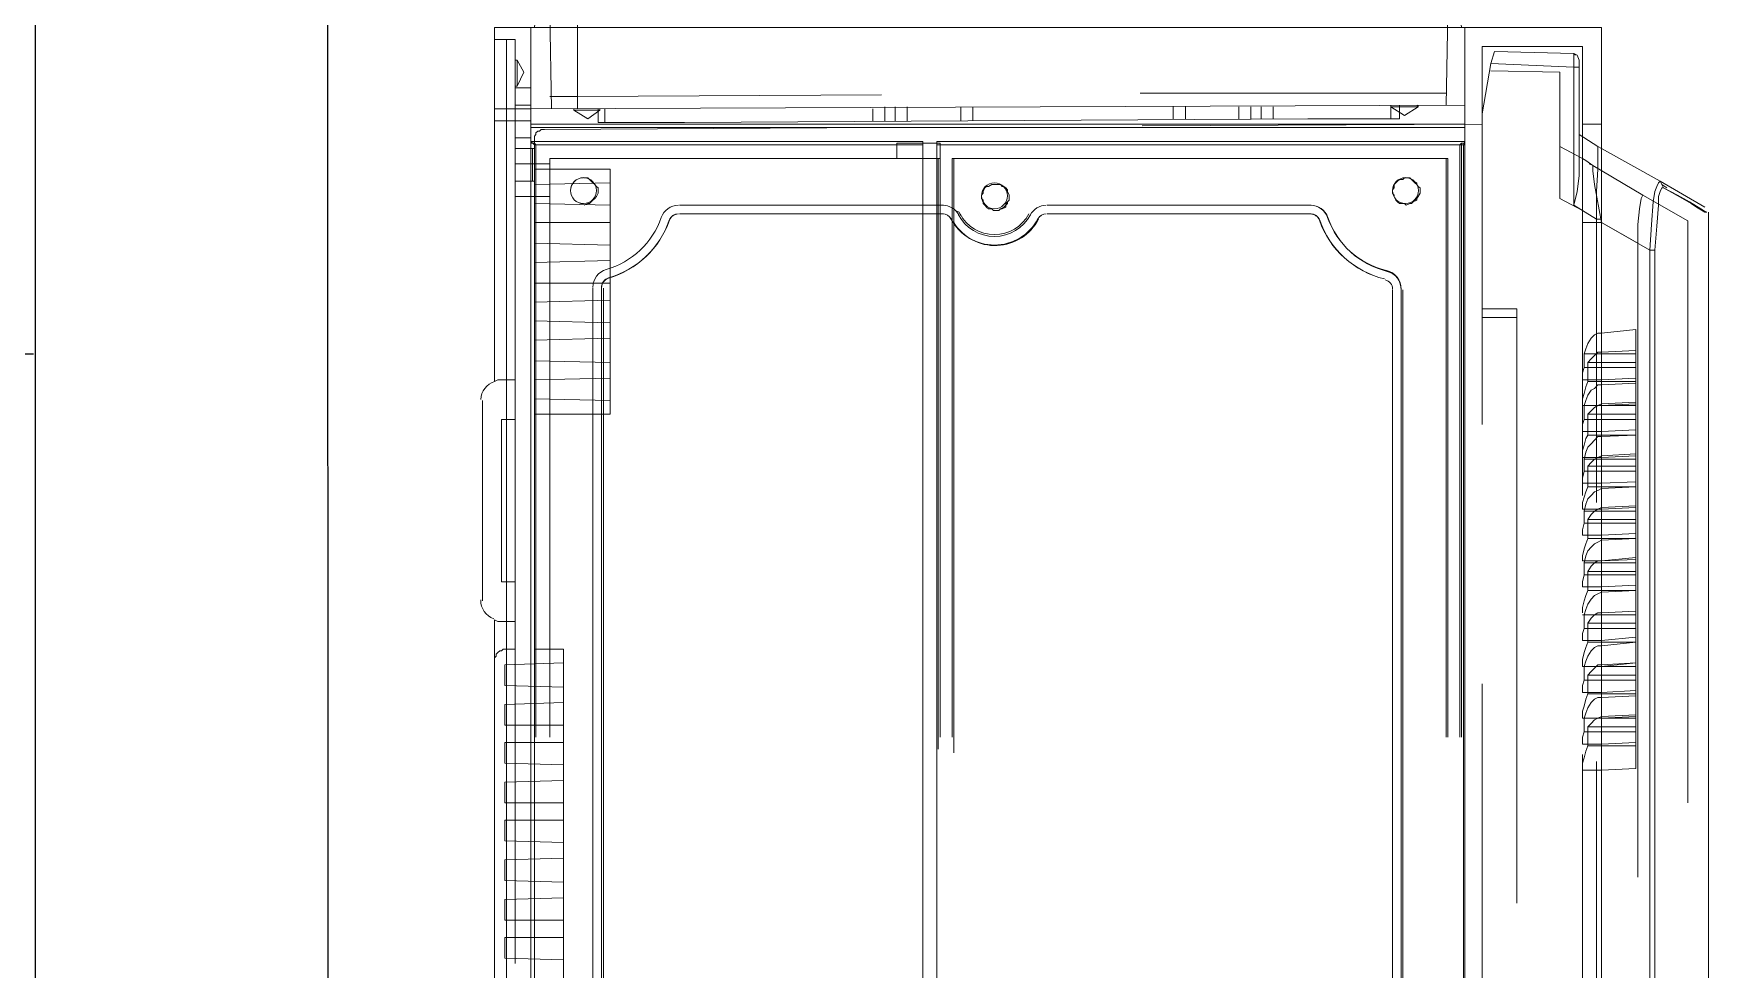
# Model space of a CAD drawing. Header units: millimetres. Extents: x 2788 to 2954, y 1337 to 1391.
# Drawn here: x 2902.645 to 2903.671, y 1351.874 to 1352.448 of the extents above; entities that cross this region are included whole.
import ezdxf

# ---------------------------------------------------------------- set-up
doc = ezdxf.new("R2010")
doc.units = ezdxf.units.MM
doc.layers.add('PDF_0', color=7, linetype='Continuous')

msp = doc.modelspace()

# ---------------------------------------------------------------- linework, layer by layer
at = {"layer": 'PDF_0', "lineweight": 25}
for points in [[(2902.6457, 1354.712), (2902.6457, 1349.0507)], [(2902.8256, 1351.2522), (2902.8246, 1353.1128)], [(2902.3832, 1352.2513), (2902.6446, 1352.2513)]]:
    msp.add_lwpolyline(points, dxfattribs=at)
at = {"layer": 'PDF_0', "lineweight": 15}
for points in [[(2903.5083, 1352.4513), (2903.522, 1352.4513), (2902.9494, 1352.4513), (2902.9516, 1352.4513), (2902.9526, 1352.4598), (2902.9611, 1352.4598), (2902.9621, 1352.4015)], [(2902.978, 1352.4015), (2902.978, 1352.4598), (2903.5072, 1352.4598), (2903.5188, 1352.4598), (2903.5199, 1352.4513)], [(2902.9611, 1352.409), (2902.978, 1352.409)], [(2902.9494, 1352.4015), (2903.522, 1352.4037)], [(2903.522, 1352.392), (2902.9494, 1352.392)], [(2902.9494, 1352.3814), (2902.9516, 1352.3793), (2903.1897, 1352.3793), (2903.1897, 1352.3814)], [(2902.9516, 1352.3793), (2902.9516, 1351.4861), (2902.9494, 1351.485)], [(2903.1897, 1351.4861), (2903.1897, 1351.5167), (2903.1897, 1351.5231), (2903.1897, 1352.337), (2903.1897, 1352.3423), (2903.1897, 1352.3793)], [(2903.1982, 1352.3814), (2903.1982, 1352.3793), (2903.521, 1352.3793), (2903.522, 1352.3814)], [(2903.1982, 1352.3793), (2903.1982, 1352.3423), (2903.1982, 1352.337), (2903.1982, 1351.5231), (2903.1982, 1351.5167), (2903.1982, 1351.4861)], [(2903.521, 1351.4861), (2903.521, 1352.3793)], [(2903.6056, 1352.3317), (2903.6353, 1352.3148), (2903.6363, 1352.3306), (2903.6374, 1352.3444), (2903.6384, 1352.3507), (2903.6395, 1352.3539), (2903.6406, 1352.356), (2903.6416, 1352.3571), (2903.6056, 1352.3772)], [(2903.6691, 1352.3412), (2903.6416, 1352.3571), (2903.6427, 1352.355), (2903.6437, 1352.3529), (2903.6554, 1352.3465), (2903.6607, 1352.3433), (2903.6638, 1352.3412), (2903.6691, 1352.338), (2903.6702, 1352.338), (2903.6681, 1352.3391)], [(2903.6458, 1352.3529), (2903.6427, 1352.355)], [(2903.6437, 1352.3529), (2903.6427, 1352.3529), (2903.6416, 1352.3507), (2903.6406, 1352.3476), (2903.6406, 1352.3423), (2903.6395, 1352.3296), (2903.6384, 1352.3148), (2903.6384, 1350.4319)], [(2903.1897, 1352.337), (2903.0405, 1352.337), (2903.1897, 1352.337)], [(2903.6712, 1350.6161), (2903.6712, 1352.338)], [(2903.6384, 1352.3148), (2903.6374, 1352.3148), (2903.6353, 1352.3148), (2903.6353, 1350.4319), (2903.6374, 1350.4319), (2903.6384, 1350.4319)], [(2902.9939, 1352.2915), (2902.9939, 1351.5813)], [(2903.4839, 1351.5813), (2903.4839, 1352.2904)], [(2903.6056, 1352.2354), (2903.6268, 1352.2364), (2903.6268, 1352.2206), (2903.6056, 1352.2195)], [(2903.6268, 1352.2343), (2903.6056, 1352.2343)], [(2902.9198, 1352.0999), (2902.9198, 1352.2227)], [(2902.9346, 1352.211), (2902.9346, 1352.1116)], [(2903.6056, 1352.2036), (2903.6268, 1352.2047), (2903.6268, 1352.1888), (2903.6056, 1352.1878)], [(2903.6268, 1352.2015), (2903.6056, 1352.2015)], [(2903.6056, 1352.1719), (2903.6268, 1352.1729), (2903.6268, 1352.1571), (2903.6056, 1352.156)], [(2903.6268, 1352.1698), (2903.6056, 1352.1698)], [(2903.6056, 1352.1401), (2903.6268, 1352.1412), (2903.6268, 1352.1253), (2903.6056, 1352.1243)], [(2903.6268, 1352.138), (2903.6056, 1352.138)], [(2903.6056, 1352.1084), (2903.6268, 1352.1094), (2903.6268, 1352.0936), (2903.6056, 1352.0925)], [(2903.6268, 1352.1063), (2903.6056, 1352.1063)], [(2902.9272, 1352.0883), (2902.9272, 1350.7399)], [(2903.6056, 1352.0756), (2903.6268, 1352.0777), (2903.6268, 1352.0618), (2903.6056, 1352.0597)], [(2903.6268, 1352.0745), (2903.6056, 1352.0745)], [(2903.6056, 1352.0438), (2903.6268, 1352.0449), (2903.6268, 1352.029), (2903.6056, 1352.0279)], [(2903.6268, 1352.0428), (2903.6056, 1352.0428)], [(2903.6056, 1352.0121), (2903.6268, 1352.0131), (2903.6268, 1351.9972), (2903.6056, 1351.9962)], [(2903.6268, 1352.011), (2903.6056, 1352.011)]]:
    msp.add_lwpolyline(points, dxfattribs=at)
at = {"layer": 'PDF_0', "lineweight": 0}
for points in [[(2903.5114, 1352.4598), (2903.5104, 1352.4037)], [(2902.9272, 1352.4439), (2902.9399, 1352.4439), (2902.9399, 1352.4142), (2902.9494, 1352.4142)], [(2902.9346, 1352.4439), (2902.9346, 1352.211)], [(2903.5326, 1352.2079), (2903.5326, 1352.4396), (2903.594, 1352.4396), (2903.594, 1352.3677), (2903.594, 1352.3391), (2903.594, 1352.1645)], [(2902.9399, 1352.4153), (2902.941, 1352.4153), (2902.941, 1352.4312), (2902.9399, 1352.4312)], [(2902.941, 1352.4153), (2902.9452, 1352.4238), (2902.941, 1352.4312)], [(2903.5379, 1352.4291), (2903.5326, 1352.3984), (2903.5326, 1352.391)], [(2903.5919, 1352.4269), (2903.5919, 1352.4301), (2903.5919, 1352.4312), (2903.5908, 1352.4344), (2903.5887, 1352.4354), (2903.5887, 1352.4322), (2903.5887, 1352.4269), (2903.5908, 1352.4269), (2903.5919, 1352.4269), (2903.5919, 1352.4301), (2903.5919, 1352.4312), (2903.5908, 1352.4344), (2903.5887, 1352.4354), (2903.54, 1352.4365), (2903.5379, 1352.4291), (2903.5887, 1352.4269), (2903.5908, 1352.4269), (2903.5919, 1352.4269), (2903.5919, 1352.3603), (2903.5908, 1352.3507), (2903.5887, 1352.3423), (2903.5908, 1352.3507), (2903.5919, 1352.3603)], [(2903.5898, 1352.4344), (2903.5887, 1352.4354), (2903.5887, 1352.4344), (2903.5887, 1352.4322), (2903.5887, 1352.4269), (2903.5887, 1352.3423), (2903.6025, 1352.3338), (2903.6025, 1352.1602)], [(2903.594, 1352.3391), (2903.5802, 1352.3465), (2903.5802, 1352.4238), (2903.5379, 1352.4248)], [(2902.9399, 1352.4142), (2902.9399, 1352.3941), (2902.9272, 1352.3941)], [(2902.978, 1352.409), (2903.1643, 1352.41)], [(2903.323, 1352.4111), (2903.5104, 1352.4111)], [(2902.9494, 1352.4015), (2902.9272, 1352.4015)], [(2902.9494, 1352.4037), (2902.9399, 1352.4037)], [(2902.9759, 1352.4005), (2902.9759, 1352.4005)], [(2902.9759, 1352.4005), (2902.9844, 1352.3952), (2902.9918, 1352.4005)], [(2902.9907, 1352.4015), (2902.9907, 1352.3931), (2902.9981, 1352.3931), (2903.033, 1352.3931), (2903.0436, 1352.3931), (2903.4257, 1352.3952), (2903.4363, 1352.3952), (2903.4733, 1352.3952), (2903.4818, 1352.3952), (2903.4818, 1352.4037)], [(2902.9949, 1352.3931), (2902.9949, 1352.4015)], [(2903.159, 1352.4015), (2903.159, 1352.3941)], [(2903.1664, 1352.4026), (2903.1664, 1352.3941)], [(2903.1728, 1352.4026), (2903.1728, 1352.3941)], [(2903.1802, 1352.4026), (2903.1802, 1352.3941)], [(2903.213, 1352.4026), (2903.213, 1352.3941)], [(2903.2204, 1352.4026), (2903.2204, 1352.3941)], [(2903.3432, 1352.3952), (2903.3432, 1352.4026)], [(2903.3506, 1352.3952), (2903.3506, 1352.4026)], [(2903.3834, 1352.3952), (2903.3834, 1352.4026)], [(2903.3908, 1352.3952), (2903.3908, 1352.4026)], [(2903.3971, 1352.3952), (2903.3971, 1352.4026)], [(2903.4045, 1352.3952), (2903.4045, 1352.4026)], [(2903.4765, 1352.3952), (2903.4765, 1352.4037), (2903.4765, 1352.4026), (2903.485, 1352.3973), (2903.4934, 1352.4026), (2903.4934, 1352.4037)], [(2903.4765, 1352.4037), (2903.4765, 1352.4026)], [(2903.4765, 1352.4026), (2903.4765, 1352.4026)], [(2903.4934, 1352.4026), (2903.4924, 1352.4037)], [(2902.9494, 1352.3941), (2902.9399, 1352.3941), (2902.9399, 1352.3772), (2902.9505, 1352.3772)], [(2902.9494, 1352.3899), (2902.9494, 1352.3888), (2902.9494, 1352.3814), (2903.1569, 1352.3814)], [(2903.1653, 1352.3899), (2902.9579, 1352.3888), (2902.9568, 1352.3888), (2902.9558, 1352.3888), (2902.9547, 1352.3878), (2902.9537, 1352.3878), (2902.9526, 1352.3867), (2902.9526, 1352.3857), (2902.9516, 1352.3846), (2902.9516, 1352.3836), (2902.9516, 1351.9951)], [(2903.3156, 1352.3814), (2903.522, 1352.3814), (2903.522, 1352.3899)], [(2903.5326, 1352.392), (2903.3241, 1352.391)], [(2903.6056, 1352.3772), (2903.6035, 1352.3783), (2903.6035, 1352.3772), (2903.6035, 1352.3751), (2903.6035, 1352.3698), (2903.6035, 1352.3645), (2903.6025, 1352.3507), (2903.6025, 1352.3338), (2903.6046, 1352.3338), (2903.6056, 1352.3338), (2903.6046, 1352.3338), (2903.6025, 1352.3338), (2903.6025, 1352.3507), (2903.6035, 1352.3645), (2903.6035, 1352.3698), (2903.6035, 1352.3751), (2903.6035, 1352.3772), (2903.6035, 1352.3783), (2903.6056, 1352.3772), (2903.6056, 1352.3751), (2903.6056, 1352.3772), (2903.6035, 1352.3783), (2903.5919, 1352.3857)], [(2903.6056, 1352.392), (2903.594, 1352.392)], [(2902.9494, 1352.3836), (2902.9399, 1352.3836)], [(2902.9399, 1352.3772), (2902.9399, 1352.3571)], [(2902.9494, 1352.3814), (2902.9494, 1352.3814)], [(2902.9516, 1352.0163), (2902.9516, 1352.3804), (2902.9494, 1352.3804)], [(2902.9526, 1352.0163), (2902.9526, 1352.3793), (2902.9516, 1352.3804)], [(2902.9526, 1352.3793), (2903.1738, 1352.3793)], [(2903.5188, 1352.3793), (2903.2003, 1352.3793), (2903.2003, 1352.3804), (2903.1738, 1352.3804), (2903.1738, 1352.3709), (2903.2003, 1352.3709), (2903.1992, 1352.3709), (2903.1992, 1352.3423), (2903.1992, 1352.337), (2903.1992, 1352.0089)], [(2903.2003, 1352.3804), (2903.2003, 1352.3709)], [(2903.2003, 1352.0163), (2903.2003, 1352.3793)], [(2903.5199, 1352.3804), (2903.5188, 1352.3793), (2903.5188, 1352.0163)], [(2903.522, 1352.3804), (2903.5199, 1352.3804), (2903.5199, 1352.0163)], [(2903.522, 1352.3814), (2903.522, 1352.3814)], [(2903.5982, 1352.3677), (2903.6003, 1352.3666), (2903.5982, 1352.3677), (2903.6003, 1352.3666), (2903.5961, 1352.3698), (2903.594, 1352.3709), (2903.5802, 1352.3783)], [(2902.9399, 1352.3476), (2902.9611, 1352.3476), (2902.9611, 1352.3677), (2902.9399, 1352.3677)], [(2902.9611, 1352.3709), (2902.9611, 1352.3709)], [(2903.1738, 1352.3709), (2902.9611, 1352.3709), (2902.9611, 1352.0163), (2902.9611, 1352.3709), (2903.1992, 1352.3709)], [(2902.9611, 1352.3476), (2902.9611, 1352.3677)], [(2903.2087, 1352.3709), (2903.2077, 1352.3709), (2903.5114, 1352.3709)], [(2903.2077, 1352.3709), (2903.2077, 1352.0163)], [(2903.2087, 1352.0068), (2903.2087, 1352.3317), (2903.2087, 1352.3402), (2903.2098, 1352.3391), (2903.2119, 1352.338), (2903.213, 1352.3359), (2903.2119, 1352.338), (2903.2098, 1352.3391), (2903.2087, 1352.3402), (2903.2087, 1352.3709), (2903.5104, 1352.3709), (2903.5114, 1352.3709), (2903.5114, 1352.0163)], [(2903.5104, 1352.0163), (2903.5104, 1352.3709)], [(2903.594, 1352.3709), (2903.5961, 1352.3698), (2903.6003, 1352.3666), (2903.6003, 1352.3656), (2903.6003, 1352.3634), (2903.6014, 1352.355), (2903.6056, 1352.3317), (2903.6279, 1352.319), (2903.6279, 1352.3306), (2903.6289, 1352.3402), (2903.63, 1352.3465), (2903.631, 1352.3486), (2903.6003, 1352.3666), (2903.6003, 1352.3634), (2903.6014, 1352.355), (2903.6056, 1352.3317)], [(2902.9505, 1352.3571), (2902.9399, 1352.3571), (2902.9399, 1352.2354), (2902.9399, 1352.211)], [(2902.9516, 1352.3645), (2902.9981, 1352.3645), (2902.9981, 1352.3497), (2902.9981, 1352.229), (2902.9981, 1352.2142), (2902.9516, 1352.2142)], [(2902.9981, 1352.356), (2902.9516, 1352.355)], [(2902.9822, 1352.3423), (2902.9844, 1352.3433), (2902.9854, 1352.3433), (2902.9865, 1352.3444), (2902.9875, 1352.3455), (2902.9886, 1352.3465), (2902.9897, 1352.3476), (2902.9907, 1352.3497), (2902.9907, 1352.3507), (2902.9907, 1352.3529), (2902.9897, 1352.3539), (2902.9886, 1352.355), (2902.9875, 1352.356), (2902.9865, 1352.3571), (2902.9854, 1352.3582), (2902.9844, 1352.3592), (2902.9822, 1352.3592)], [(2902.9822, 1352.3592), (2902.9822, 1352.3592)], [(2903.2341, 1352.3391), (2903.2363, 1352.3391), (2903.2373, 1352.3402), (2903.2384, 1352.3402), (2903.2405, 1352.3412), (2903.2405, 1352.3433), (2903.2415, 1352.3444), (2903.2426, 1352.3455), (2903.2426, 1352.3476), (2903.2426, 1352.3486), (2903.2415, 1352.3507), (2903.2405, 1352.3518), (2903.2405, 1352.3529), (2903.2384, 1352.3539), (2903.2373, 1352.355), (2903.2363, 1352.355), (2903.2341, 1352.355)], [(2903.2341, 1352.355), (2903.2341, 1352.355)], [(2903.2341, 1352.355), (2903.2341, 1352.355)], [(2903.486, 1352.3423), (2903.4881, 1352.3433), (2903.4892, 1352.3433), (2903.4903, 1352.3444), (2903.4913, 1352.3455), (2903.4924, 1352.3465), (2903.4934, 1352.3476), (2903.4945, 1352.3497), (2903.4945, 1352.3507), (2903.4945, 1352.3529), (2903.4934, 1352.3539), (2903.4924, 1352.355), (2903.4913, 1352.356), (2903.4903, 1352.3571), (2903.4892, 1352.3582), (2903.4881, 1352.3592), (2903.486, 1352.3592)], [(2903.486, 1352.3592), (2903.486, 1352.3592)], [(2903.486, 1352.3592), (2903.486, 1352.3592)], [(2903.6681, 1352.3391), (2903.6649, 1352.3412), (2903.6596, 1352.3444), (2903.6522, 1352.3486), (2903.6437, 1352.3529), (2903.6427, 1352.355)], [(2903.6279, 1351.9306), (2903.6279, 1352.319), (2903.6279, 1352.3306), (2903.6289, 1352.3402), (2903.63, 1352.3465), (2903.631, 1352.3486), (2903.6585, 1352.3327), (2903.6585, 1351.9761)], [(2902.9516, 1352.3433), (2902.9981, 1352.3423)], [(2902.9822, 1352.3423), (2902.9822, 1352.3423)], [(2903.1992, 1352.3423), (2903.1992, 1352.3423)], [(2903.1992, 1352.337), (2903.1992, 1352.337)], [(2903.2341, 1352.3391), (2903.2341, 1352.3391)], [(2903.2341, 1352.3391), (2903.2341, 1352.3391)], [(2903.486, 1352.3423), (2903.486, 1352.3423)], [(2903.486, 1352.3423), (2903.486, 1352.3423)], [(2903.6702, 1352.338), (2903.6702, 1352.338)], [(2902.9981, 1352.3317), (2902.9516, 1352.3317)], [(2903.2087, 1352.3317), (2903.2087, 1352.3317)], [(2903.6056, 1352.264), (2903.6056, 1352.3317), (2903.5972, 1352.3317), (2903.595, 1352.3317), (2903.594, 1352.3317), (2903.595, 1352.3317), (2903.5972, 1352.3317), (2903.6056, 1352.3317), (2903.5972, 1352.3317), (2903.595, 1352.3317), (2903.594, 1352.3317)], [(2902.9516, 1352.319), (2902.9981, 1352.3179)], [(2902.9981, 1352.3084), (2902.9516, 1352.3073)], [(2902.9516, 1352.2946), (2902.9981, 1352.2946)], [(2902.9981, 1352.2841), (2902.9516, 1352.283)], [(2903.5326, 1352.2788), (2903.5538, 1352.2788), (2903.5538, 1351.9147)], [(2903.5326, 1352.2735), (2903.5538, 1352.2735)], [(2902.9516, 1352.2714), (2902.9981, 1352.2703)], [(2903.6268, 1352.2364), (2903.6268, 1352.2428), (2903.6268, 1352.2513), (2903.6268, 1352.2661), (2903.6056, 1352.264), (2903.6035, 1352.264), (2903.6014, 1352.2629), (2903.5993, 1352.2608), (2903.5972, 1352.2576), (2903.5961, 1352.2544), (2903.595, 1352.2513), (2903.595, 1352.2428), (2903.594, 1352.2396), (2903.594, 1352.2354), (2903.6056, 1352.2354)], [(2902.9981, 1352.2608), (2902.9516, 1352.2597)], [(2903.5972, 1352.2343), (2903.5972, 1352.246), (2903.5993, 1352.2481), (2903.6014, 1352.2502), (2903.6035, 1352.2523), (2903.6056, 1352.2523), (2903.6056, 1352.2322)], [(2903.6056, 1352.2523), (2903.6268, 1352.2534)], [(2902.9516, 1352.247), (2902.9981, 1352.246)], [(2903.6268, 1352.2513), (2903.595, 1352.2513)], [(2903.6268, 1352.2428), (2903.595, 1352.2428)], [(2903.6268, 1352.246), (2903.5972, 1352.246)], [(2902.9399, 1352.2354), (2902.9314, 1352.2354), (2902.9293, 1352.2354), (2902.9272, 1352.2343)], [(2902.9981, 1352.2364), (2902.9516, 1352.2354)], [(2903.6056, 1352.2195), (2903.594, 1352.2195), (2903.594, 1352.2237), (2903.595, 1352.2269), (2903.5961, 1352.2311), (2903.5972, 1352.2343), (2903.6056, 1352.2343)], [(2903.6268, 1352.2333), (2903.6056, 1352.2322), (2903.6035, 1352.2322), (2903.6014, 1352.2301), (2903.5993, 1352.229), (2903.5972, 1352.2259), (2903.5961, 1352.2227), (2903.595, 1352.2195)], [(2902.9516, 1352.2237), (2902.9981, 1352.2227)], [(2903.6056, 1352.2206), (2903.6268, 1352.2216)], [(2903.6056, 1352.2036), (2903.594, 1352.2036), (2903.594, 1352.2079), (2903.595, 1352.211), (2903.6268, 1352.211), (2903.6268, 1352.2195)], [(2903.5972, 1352.2142), (2903.5972, 1352.2015), (2903.5961, 1352.1994), (2903.595, 1352.1952), (2903.594, 1352.192), (2903.594, 1352.1878), (2903.6056, 1352.1878)], [(2903.595, 1352.1867), (2903.5961, 1352.1909), (2903.5972, 1352.1941), (2903.5993, 1352.1962), (2903.6014, 1352.1983), (2903.6035, 1352.2005), (2903.6056, 1352.2005), (2903.6056, 1352.2206), (2903.6035, 1352.2195), (2903.6014, 1352.2184), (2903.5993, 1352.2163), (2903.5972, 1352.2142), (2903.6268, 1352.2142)], [(2903.6268, 1352.2206), (2903.6268, 1352.2195), (2903.595, 1352.2195), (2903.595, 1352.211)], [(2903.6056, 1352.2015), (2903.5972, 1352.2015)], [(2903.6268, 1352.2015), (2903.6056, 1352.2005)], [(2903.6268, 1352.211), (2903.6268, 1352.2047)], [(2903.6056, 1352.156), (2903.594, 1352.156), (2903.594, 1352.1602), (2903.595, 1352.1634), (2903.5961, 1352.1666), (2903.5972, 1352.1698), (2903.5972, 1352.1825), (2903.6268, 1352.1825)], [(2903.6056, 1352.1687), (2903.6056, 1352.1888), (2903.6035, 1352.1878), (2903.6014, 1352.1867), (2903.5993, 1352.1846), (2903.5972, 1352.1825)], [(2903.6056, 1352.1888), (2903.6268, 1352.1899)], [(2903.6268, 1352.1888), (2903.6268, 1352.1867)], [(2903.595, 1352.1793), (2903.594, 1352.1751), (2903.594, 1352.1719), (2903.6056, 1352.1719)], [(2903.6268, 1352.1793), (2903.6268, 1352.1729)], [(2903.6268, 1352.1698), (2903.6056, 1352.1687), (2903.6035, 1352.1676), (2903.6014, 1352.1666), (2903.5993, 1352.1645), (2903.5972, 1352.1624), (2903.5961, 1352.1592), (2903.595, 1352.1549), (2903.6268, 1352.1549), (2903.6268, 1352.1571)], [(2903.6056, 1352.1698), (2903.5972, 1352.1698)], [(2903.6056, 1352.137), (2903.6056, 1352.1571), (2903.6035, 1352.156), (2903.6014, 1352.1549), (2903.5993, 1352.1528), (2903.5972, 1352.1497), (2903.5972, 1352.138), (2903.5961, 1352.1348), (2903.595, 1352.1317), (2903.594, 1352.1274), (2903.594, 1352.1243), (2903.6056, 1352.1243), (2903.6035, 1352.1243), (2903.6014, 1352.1232), (2903.5993, 1352.1211), (2903.5972, 1352.1179), (2903.6268, 1352.1179)], [(2903.6056, 1352.1401), (2903.594, 1352.1401), (2903.594, 1352.1433), (2903.595, 1352.1475), (2903.595, 1352.1549)], [(2903.6268, 1352.1549), (2903.6268, 1352.1475), (2903.595, 1352.1475)], [(2903.6268, 1352.1497), (2903.5972, 1352.1497)], [(2903.6056, 1352.1571), (2903.6268, 1352.1581)], [(2903.6268, 1352.1475), (2903.6268, 1352.1412)], [(2903.6268, 1352.138), (2903.6056, 1352.137), (2903.6035, 1352.1359), (2903.6014, 1352.1348), (2903.5993, 1352.1327), (2903.5972, 1352.1306), (2903.5961, 1352.1274), (2903.595, 1352.1232), (2903.595, 1352.1158), (2903.594, 1352.1116), (2903.594, 1352.1084), (2903.6056, 1352.1084)], [(2903.6056, 1352.138), (2903.5972, 1352.138)], [(2903.595, 1352.1232), (2903.6268, 1352.1232), (2903.6268, 1352.1253)], [(2903.6268, 1352.1232), (2903.6268, 1352.1158), (2903.595, 1352.1158)], [(2903.6268, 1352.1264), (2903.6056, 1352.1243), (2903.6056, 1352.1052)], [(2902.9346, 1352.1116), (2902.9346, 1351.8586)], [(2902.9399, 1352.1116), (2902.9399, 1352.0872)], [(2903.5972, 1352.1179), (2903.5972, 1352.1063), (2903.5961, 1352.1031), (2903.595, 1352.0999), (2903.594, 1352.0957), (2903.594, 1352.0925)], [(2903.6268, 1352.1158), (2903.6268, 1352.1094)], [(2903.6268, 1352.1063), (2903.6056, 1352.1052), (2903.6035, 1352.1041), (2903.6014, 1352.1031), (2903.5993, 1352.101), (2903.5972, 1352.0978), (2903.5961, 1352.0946), (2903.595, 1352.0914), (2903.6268, 1352.0914)], [(2903.6056, 1352.1063), (2903.5972, 1352.1063)], [(2902.9272, 1352.0883), (2902.9293, 1352.0872), (2902.9314, 1352.0872), (2902.9399, 1352.0872), (2902.9399, 1351.8777)], [(2903.6056, 1352.0597), (2903.594, 1352.0597), (2903.594, 1352.0639), (2903.595, 1352.0682), (2903.5961, 1352.0713), (2903.5972, 1352.0745), (2903.5972, 1352.0861), (2903.5993, 1352.0893), (2903.6014, 1352.0914), (2903.6035, 1352.0925), (2903.6056, 1352.0925), (2903.6056, 1352.0724), (2903.6268, 1352.0745), (2903.6056, 1352.0724), (2903.6035, 1352.0724), (2903.6014, 1352.0713), (2903.5993, 1352.0692), (2903.5972, 1352.066), (2903.5961, 1352.0629), (2903.595, 1352.0597)], [(2903.6056, 1352.0914), (2903.594, 1352.0914)], [(2903.595, 1352.0914), (2903.595, 1352.083), (2903.6268, 1352.083)], [(2903.6056, 1352.0925), (2903.6268, 1352.0936), (2903.6268, 1352.0914), (2903.6268, 1352.083), (2903.6268, 1352.0777)], [(2903.595, 1352.083), (2903.594, 1352.0798), (2903.594, 1352.0756), (2903.6056, 1352.0756)], [(2903.6268, 1352.0861), (2903.5972, 1352.0861)], [(2902.9399, 1352.0703), (2902.9336, 1352.0703), (2902.9325, 1352.0703), (2902.9314, 1352.0692), (2902.9304, 1352.0692), (2902.9293, 1352.0682), (2902.9283, 1352.0671), (2902.9283, 1352.066), (2902.9272, 1352.065), (2902.9272, 1352.0639)], [(2902.9516, 1352.0703), (2902.9695, 1352.0703), (2902.9695, 1352.0544), (2902.9695, 1351.7983), (2902.9336, 1351.7972), (2902.9336, 1351.7845), (2902.9695, 1351.7845)], [(2903.6056, 1352.0745), (2903.5972, 1352.0745)], [(2902.9695, 1352.0618), (2902.9336, 1352.0607), (2902.9336, 1352.048), (2902.9695, 1352.047)], [(2903.6056, 1352.0438), (2903.594, 1352.0438), (2903.594, 1352.048), (2903.595, 1352.0512), (2903.595, 1352.0597), (2903.6268, 1352.0597), (2903.6268, 1352.0618), (2903.6056, 1352.0607), (2903.6035, 1352.0607), (2903.6014, 1352.0586), (2903.5993, 1352.0565), (2903.5972, 1352.0544), (2903.6268, 1352.0544)], [(2903.6268, 1352.0279), (2903.595, 1352.0279), (2903.5961, 1352.0311), (2903.5972, 1352.0343), (2903.5993, 1352.0375), (2903.6014, 1352.0396), (2903.6035, 1352.0406), (2903.6056, 1352.0406), (2903.6056, 1352.0607)], [(2903.6268, 1352.0597), (2903.6268, 1352.0512), (2903.595, 1352.0512)], [(2903.5326, 1352.0491), (2903.5326, 1351.7316)], [(2903.5972, 1352.0428), (2903.5972, 1352.0544)], [(2903.6268, 1352.0449), (2903.6268, 1352.0512)], [(2902.9695, 1352.0375), (2902.9336, 1352.0364), (2902.9336, 1352.0237), (2902.9695, 1352.0237)], [(2903.6056, 1352.0279), (2903.594, 1352.0279), (2903.594, 1352.0322), (2903.595, 1352.0353), (2903.5961, 1352.0396), (2903.5972, 1352.0428), (2903.6056, 1352.0428)], [(2903.6056, 1351.7454), (2903.6056, 1352.029), (2903.6035, 1352.0279), (2903.6014, 1352.0269), (2903.5993, 1352.0248), (2903.5972, 1352.0226), (2903.5972, 1352.011), (2903.5961, 1352.0078), (2903.595, 1352.0036), (2903.594, 1352.0004), (2903.594, 1351.9962), (2903.6056, 1351.9962)], [(2903.595, 1352.0279), (2903.595, 1352.0195)], [(2903.6056, 1352.029), (2903.6268, 1352.0301)], [(2903.6268, 1352.0131), (2903.6268, 1352.0195), (2903.6268, 1352.0279), (2903.6268, 1352.029)], [(2903.6056, 1352.0121), (2903.594, 1352.0121), (2903.594, 1352.0163), (2903.595, 1352.0195), (2903.6268, 1352.0195)], [(2903.6268, 1352.0226), (2903.5972, 1352.0226)], [(2902.9695, 1352.0131), (2902.9336, 1352.0131), (2902.9336, 1352.0004), (2902.9695, 1351.9994)], [(2903.6056, 1352.011), (2903.5972, 1352.011)], [(2903.594, 1352.0057), (2903.594, 1351.6882)], [(2903.6025, 1352.0015), (2903.6025, 1351.684)], [(2902.9695, 1351.9898), (2902.9336, 1351.9888), (2902.9336, 1351.9761), (2902.9695, 1351.9761)], [(2902.9695, 1351.9655), (2902.9336, 1351.9655), (2902.9336, 1351.9528), (2902.9695, 1351.9517)], [(2902.9695, 1351.9422), (2902.9336, 1351.9412), (2902.9336, 1351.9285), (2902.9695, 1351.9274)], [(2902.9695, 1351.9179), (2902.9336, 1351.9168), (2902.9336, 1351.9041), (2902.9695, 1351.9041)], [(2902.9695, 1351.8935), (2902.9336, 1351.8935), (2902.9336, 1351.8808), (2902.9695, 1351.8798)]]:
    msp.add_lwpolyline(points, dxfattribs=at)
at = {"layer": 'PDF_0', "lineweight": 15}
for points in [[(2902.9272, 1350.5938), (2902.9272, 1350.3811), (2902.9272, 1350.3769), (2902.9494, 1350.3769), (2902.9494, 1350.3811), (2902.9494, 1350.4362), (2903.522, 1350.4362), (2903.522, 1350.379), (2903.522, 1350.3769), (2903.6056, 1350.3769), (2903.6056, 1350.379), (2903.6056, 1352.4492), (2903.6056, 1352.4513), (2903.522, 1352.4513), (2903.522, 1352.4492), (2903.522, 1352.3899), (2902.9494, 1352.3899), (2902.9494, 1352.4481), (2902.9494, 1352.4513), (2902.9272, 1352.4513), (2902.9272, 1352.4481), (2902.9272, 1352.2343, 0.3159), (2902.9187, 1352.2232)], [(2902.9817, 1352.3592, 0.414214), (2902.9738, 1352.3513, 0.414214), (2902.9817, 1352.3433)], [(2903.2336, 1352.356, 0.414214), (2903.2257, 1352.3481, 0.414214), (2903.2336, 1352.3402)], [(2903.4855, 1352.3592, 0.414214), (2903.4776, 1352.3513, 0.414214), (2903.4855, 1352.3433)], [(2902.9957, 1352.303, 0.244025), (2903.0294, 1352.3348, -0.32002), (2903.0399, 1352.3423, 0.32002), (2903.0294, 1352.3348, -0.244025), (2902.9957, 1352.303, 0.333947), (2902.9875, 1352.292, -0.333947), (2902.9957, 1352.303)], [(2902.9928, 1351.5818, 0.334001), (2902.997, 1351.5762, -0.334001), (2902.9928, 1351.5813), (2902.9928, 1352.2915, -0.334001), (2902.997, 1352.2976, 0.244051), (2903.0343, 1352.3332, -0.320046), (2903.0399, 1352.337, 0.320046), (2903.0344, 1352.3331, -0.244051), (2902.9971, 1352.2979, 0.334001), (2902.9928, 1352.292)], [(2903.2069, 1352.3341, 0.604046), (2903.2602, 1352.3339, -0.278598), (2903.2654, 1352.337, 0.278598), (2903.2603, 1352.3341, -0.604046), (2903.207, 1352.3339, 0.27857), (2903.2019, 1352.337, -0.27857), (2903.2069, 1352.3341)], [(2903.4829, 1352.2909, 0.347674), (2903.4739, 1352.3024, -0.257069), (2903.4378, 1352.3348, 0.320044), (2903.4273, 1352.3423, -0.320044), (2903.438, 1352.3349, 0.257069), (2903.4743, 1352.3018, -0.347674), (2903.4829, 1352.2904), (2903.4829, 1351.5813, -0.347674), (2903.4743, 1351.571, 0.347674), (2903.4829, 1351.5818)], [(2903.433, 1352.3332, 0.257069), (2903.4727, 1352.2972, -0.257069), (2903.4328, 1352.3331, 0.320019), (2903.4273, 1352.337, -0.320019), (2903.433, 1352.3332)]]:
    msp.add_lwpolyline(points, format="xyb", dxfattribs=at)
at = {"layer": 'PDF_0', "lineweight": 0}
for points in [[(2902.9918, 1352.4005), (2902.9844, 1352.3952), (2902.9759, 1352.4005), (2902.9759, 1352.4015), (2902.9759, 1352.4005), (2902.9918, 1352.4005), (2902.9918, 1352.4015)], [(2903.4934, 1352.4026), (2903.485, 1352.3973), (2903.4765, 1352.4026)], [(2903.522, 1352.3793), (2903.521, 1352.3793)], [(2903.2426, 1352.3476), (2903.2426, 1352.3486), (2903.2415, 1352.3507), (2903.2415, 1352.3518), (2903.2405, 1352.3529), (2903.2394, 1352.3539), (2903.2373, 1352.355), (2903.2363, 1352.355), (2903.2341, 1352.355), (2903.2331, 1352.355), (2903.232, 1352.355), (2903.2299, 1352.3539), (2903.2288, 1352.3539), (2903.2278, 1352.3529), (2903.2267, 1352.3507), (2903.2267, 1352.3497), (2903.2257, 1352.3486), (2903.2257, 1352.3465), (2903.2267, 1352.3455), (2903.2267, 1352.3433), (2903.2278, 1352.3423), (2903.2288, 1352.3412), (2903.2299, 1352.3402), (2903.232, 1352.3402), (2903.2331, 1352.3391), (2903.2341, 1352.3391), (2903.2363, 1352.3391), (2903.2373, 1352.3402), (2903.2394, 1352.3412), (2903.2405, 1352.3423), (2903.2415, 1352.3433), (2903.2415, 1352.3444), (2903.2426, 1352.3455)], [(2903.2426, 1352.3476), (2903.2426, 1352.3486), (2903.2415, 1352.3507), (2903.2415, 1352.3518), (2903.2405, 1352.3529), (2903.2394, 1352.3539), (2903.2373, 1352.355), (2903.2363, 1352.355), (2903.2341, 1352.355), (2903.2331, 1352.355), (2903.232, 1352.355), (2903.2299, 1352.3539), (2903.2288, 1352.3539), (2903.2278, 1352.3529), (2903.2267, 1352.3507), (2903.2267, 1352.3497), (2903.2257, 1352.3486), (2903.2257, 1352.3465), (2903.2267, 1352.3455), (2903.2267, 1352.3433), (2903.2278, 1352.3423), (2903.2288, 1352.3412), (2903.2299, 1352.3402), (2903.232, 1352.3402), (2903.2331, 1352.3391), (2903.2341, 1352.3391), (2903.2363, 1352.3391), (2903.2373, 1352.3402), (2903.2394, 1352.3412), (2903.2405, 1352.3423), (2903.2415, 1352.3433), (2903.2415, 1352.3444), (2903.2426, 1352.3455)], [(2903.4945, 1352.3507), (2903.4945, 1352.3529), (2903.4934, 1352.3539), (2903.4924, 1352.355), (2903.4924, 1352.356), (2903.4903, 1352.3571), (2903.4892, 1352.3582), (2903.4881, 1352.3592), (2903.486, 1352.3592), (2903.485, 1352.3592), (2903.4839, 1352.3582), (2903.4818, 1352.3582), (2903.4807, 1352.3571), (2903.4797, 1352.356), (2903.4786, 1352.355), (2903.4786, 1352.3529), (2903.4776, 1352.3518), (2903.4776, 1352.3497), (2903.4786, 1352.3486), (2903.4786, 1352.3476), (2903.4797, 1352.3455), (2903.4807, 1352.3444), (2903.4818, 1352.3433), (2903.4839, 1352.3433), (2903.485, 1352.3433), (2903.486, 1352.3423), (2903.4881, 1352.3433), (2903.4892, 1352.3433), (2903.4903, 1352.3444), (2903.4924, 1352.3455), (2903.4924, 1352.3465), (2903.4934, 1352.3476), (2903.4945, 1352.3497)], [(2903.4945, 1352.3507), (2903.4945, 1352.3529), (2903.4934, 1352.3539), (2903.4924, 1352.355), (2903.4924, 1352.356), (2903.4903, 1352.3571), (2903.4892, 1352.3582), (2903.4881, 1352.3592), (2903.486, 1352.3592), (2903.485, 1352.3592), (2903.4839, 1352.3582), (2903.4818, 1352.3582), (2903.4807, 1352.3571), (2903.4797, 1352.356), (2903.4786, 1352.355), (2903.4786, 1352.3529), (2903.4776, 1352.3518), (2903.4776, 1352.3497), (2903.4786, 1352.3486), (2903.4786, 1352.3476), (2903.4797, 1352.3455), (2903.4807, 1352.3444), (2903.4818, 1352.3433), (2903.4839, 1352.3433), (2903.485, 1352.3433), (2903.486, 1352.3423), (2903.4881, 1352.3433), (2903.4892, 1352.3433), (2903.4903, 1352.3444), (2903.4924, 1352.3455), (2903.4924, 1352.3465), (2903.4934, 1352.3476), (2903.4945, 1352.3497)], [(2903.1982, 1352.3423), (2903.1897, 1352.3423)], [(2903.1982, 1352.337), (2903.1897, 1352.337)], [(2903.595, 1352.1793), (2903.6268, 1352.1793), (2903.6268, 1352.1867), (2903.595, 1352.1867)], [(2903.6056, 1352.0406), (2903.6268, 1352.0417)]]:
    msp.add_lwpolyline(points, close=True, dxfattribs=at)
at = {"layer": 'PDF_0', "lineweight": 15}
for points in [[(2903.1897, 1352.3814), (2902.9494, 1352.3814), (2902.9494, 1351.485), (2903.1897, 1351.485)], [(2902.9516, 1352.3571), (2902.9516, 1352.3772), (2902.9505, 1352.3772), (2902.9505, 1352.3571)], [(2903.2045, 1351.3516), (2903.2045, 1351.359), (2903.522, 1351.359), (2903.522, 1351.4765), (2903.2045, 1351.4765), (2903.2045, 1351.485), (2903.522, 1351.485), (2903.522, 1352.3814), (2903.1982, 1352.3814), (2903.1982, 1351.1357), (2903.522, 1351.1357), (2903.522, 1351.3516)], [(2903.6384, 1352.3148), (2903.6395, 1352.3296), (2903.6406, 1352.3423), (2903.6406, 1352.3476), (2903.6416, 1352.3507), (2903.6427, 1352.3529), (2903.6437, 1352.3529), (2903.6427, 1352.355), (2903.6416, 1352.3571), (2903.6406, 1352.356), (2903.6395, 1352.3539), (2903.6384, 1352.3507), (2903.6374, 1352.3444), (2903.6363, 1352.3306), (2903.6353, 1352.3148), (2903.6374, 1352.3148)], [(2903.1897, 1352.3423), (2903.0405, 1352.3423)], [(2903.2024, 1352.3423), (2903.1982, 1352.3423)], [(2903.2024, 1352.337), (2903.1982, 1352.337)], [(2903.4278, 1352.3423), (2903.2659, 1352.3423)], [(2903.4278, 1352.337), (2903.2659, 1352.337)], [(2902.9875, 1352.2915), (2902.9875, 1351.5813)], [(2903.4776, 1351.5813), (2903.4776, 1352.2904)], [(2902.9314, 1352.211), (2902.9314, 1352.1116), (2902.9399, 1352.1116), (2902.9399, 1352.211)]]:
    msp.add_lwpolyline(points, close=True, dxfattribs=at)
for points in [[(2903.2654, 1352.3423, 0.278568), (2903.2555, 1352.3363, -0.278568)], [(2903.4776, 1352.2909, 0.347646), (2903.4731, 1352.2966, -0.347646)]]:
    msp.add_lwpolyline(points, format="xyb", close=True, dxfattribs=at)
at = {"layer": 'PDF_0', "lineweight": 0}
msp.add_lwpolyline([(2903.2087, 1352.3317, 0.58251), (2903.2606, 1352.3338, -0.58251)], format="xyb", close=True, dxfattribs=at)
at = {"layer": 'PDF_0', "lineweight": 15}
for centre in [(2902.9817, 1352.3513), (2903.2336, 1352.3481), (2903.4855, 1352.3513)]:
    msp.add_circle(centre, 0.00794, dxfattribs=at)
for centre, radius, start, end in [((2903.2019, 1352.3312), 0.0111, 27.7348, 90.0057), ((2903.2019, 1352.3312), 0.0111, 27.7348, 90.0057), ((2903.2336, 1352.3481), 0.0249, 207.735, 332.2708), ((2903.2336, 1352.3481), 0.0238, 207.7352, 332.2706), ((2902.9309, 1352.1004), 0.0122, 180.0001, 250.1255)]:
    msp.add_arc(centre, radius, start, end, dxfattribs=at)

doc.saveas('drawing.dxf')
